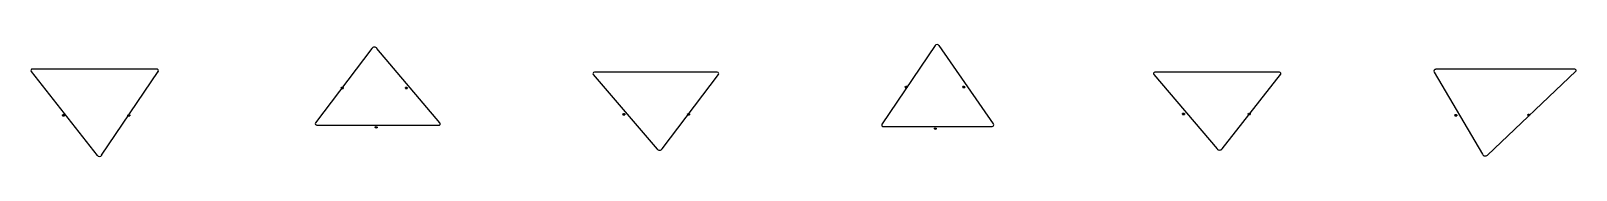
# Model space of a CAD drawing. Header units: metres. Extents: x -1 to 145, y -1 to 19.
# Drawn here: x 128.3 to 144.83, y 5.38 to 6.58 of the extents above; entities that cross this region are included whole.
import ezdxf

# ---------------------------------------------------------------- set-up
doc = ezdxf.new("R2010")
doc.units = ezdxf.units.M
doc.layers.add('LABELS', color=1, linetype='CONTINUOUS')
doc.layers.add('SHAPES', color=3, linetype='CONTINUOUS')

msp = doc.modelspace()

# ---------------------------------------------------------------- linework, layer by layer
at = {"layer": 'LABELS'}
for p, q in [((131.625, 6.12), (131.62, 6.115)), ((131.62, 6.115), (131.625, 6.12)), ((131.62, 6.115), (131.62, 6.12)), ((131.62, 6.115), (131.625, 6.12)), ((131.62, 6.115), (131.62, 6.12)), ((131.636, 6.12), (131.625, 6.12)), ((131.625, 6.12), (131.636, 6.12)), ((131.625, 6.12), (131.636, 6.12)), ((131.641, 6.109), (131.625, 6.12)), ((131.625, 6.12), (131.625, 6.109)), ((131.641, 6.109), (131.625, 6.12)), ((131.625, 6.12), (131.625, 6.109)), ((131.63, 6.12), (131.63, 6.109)), ((131.63, 6.12), (131.63, 6.109)), ((131.641, 6.115), (131.636, 6.12)), ((131.636, 6.12), (131.641, 6.115)), ((131.636, 6.12), (131.641, 6.115)), ((131.641, 6.12), (131.641, 6.109)), ((131.641, 6.12), (131.641, 6.109)), ((132.313, 6.119), (132.308, 6.114)), ((132.308, 6.114), (132.313, 6.119)), ((132.308, 6.114), (132.308, 6.119)), ((132.308, 6.114), (132.313, 6.119)), ((132.323, 6.119), (132.308, 6.119)), ((132.308, 6.119), (132.308, 6.114)), ((132.323, 6.119), (132.313, 6.119)), ((132.313, 6.119), (132.323, 6.119)), ((132.313, 6.119), (132.323, 6.119)), ((132.328, 6.109), (132.313, 6.119)), ((132.313, 6.119), (132.313, 6.109)), ((132.328, 6.109), (132.313, 6.119)), ((132.313, 6.119), (132.313, 6.109)), ((132.318, 6.119), (132.318, 6.109)), ((132.318, 6.119), (132.318, 6.109)), ((132.323, 6.114), (132.318, 6.119)), ((132.328, 6.114), (132.323, 6.119)), ((132.323, 6.119), (132.328, 6.114)), ((132.323, 6.119), (132.328, 6.114)), ((132.328, 6.114), (132.323, 6.119)), ((132.328, 6.119), (132.328, 6.109)), ((137.655, 6.124), (137.654, 6.129)), ((137.655, 6.124), (137.654, 6.129)), ((137.66, 6.129), (137.655, 6.124)), ((137.655, 6.124), (137.66, 6.129)), ((137.655, 6.124), (137.66, 6.129)), ((137.655, 6.124), (137.655, 6.119)), ((137.66, 6.119), (137.655, 6.124)), ((137.66, 6.119), (137.655, 6.124)), ((137.66, 6.119), (137.655, 6.124)), ((137.66, 6.119), (137.655, 6.124)), ((137.655, 6.119), (137.676, 6.12)), ((137.655, 6.119), (137.676, 6.12)), ((137.67, 6.13), (137.66, 6.129)), ((137.66, 6.129), (137.67, 6.13)), ((137.66, 6.129), (137.67, 6.13)), ((137.676, 6.12), (137.66, 6.129)), ((137.66, 6.129), (137.66, 6.119)), ((137.676, 6.12), (137.66, 6.129)), ((137.66, 6.129), (137.66, 6.119)), ((137.66, 6.124), (137.671, 6.12)), ((137.66, 6.124), (137.671, 6.12)), ((137.671, 6.12), (137.66, 6.119)), ((137.671, 6.12), (137.66, 6.119)), ((137.671, 6.12), (137.66, 6.119)), ((137.671, 6.12), (137.66, 6.119)), ((137.665, 6.13), (137.666, 6.119)), ((137.665, 6.13), (137.666, 6.119)), ((137.676, 6.125), (137.67, 6.13)), ((137.67, 6.13), (137.676, 6.125)), ((137.67, 6.13), (137.676, 6.125)), ((137.675, 6.13), (137.67, 6.13)), ((137.67, 6.13), (137.671, 6.12)), ((137.676, 6.12), (137.67, 6.125)), ((137.67, 6.125), (137.671, 6.12)), ((137.676, 6.125), (137.671, 6.12)), ((137.676, 6.125), (137.671, 6.12)), ((137.675, 6.13), (137.676, 6.12)), ((137.676, 6.12), (137.675, 6.13)), ((137.676, 6.12), (137.676, 6.125)), ((138.28, 6.13), (138.27, 6.129)), ((138.275, 6.129), (138.27, 6.124)), ((138.27, 6.124), (138.275, 6.129)), ((138.27, 6.124), (138.27, 6.129)), ((138.27, 6.124), (138.275, 6.129)), ((138.27, 6.129), (138.27, 6.118)), ((138.27, 6.124), (138.27, 6.118)), ((138.276, 6.119), (138.27, 6.124)), ((138.276, 6.119), (138.27, 6.124)), ((138.276, 6.119), (138.27, 6.124)), ((138.27, 6.118), (138.291, 6.12)), ((138.27, 6.118), (138.291, 6.12)), ((138.27, 6.118), (138.281, 6.119)), ((138.285, 6.13), (138.275, 6.129)), ((138.275, 6.129), (138.285, 6.13)), ((138.275, 6.129), (138.285, 6.13)), ((138.291, 6.12), (138.275, 6.129)), ((138.275, 6.129), (138.276, 6.119)), ((138.291, 6.12), (138.275, 6.129)), ((138.275, 6.129), (138.276, 6.119)), ((138.275, 6.124), (138.286, 6.12)), ((138.275, 6.124), (138.286, 6.12)), ((138.286, 6.12), (138.276, 6.119)), ((138.286, 6.12), (138.276, 6.119)), ((138.286, 6.12), (138.276, 6.119)), ((138.28, 6.13), (138.281, 6.119)), ((138.28, 6.13), (138.281, 6.119)), ((138.286, 6.12), (138.28, 6.13)), ((138.281, 6.119), (138.285, 6.13)), ((138.291, 6.125), (138.285, 6.13)), ((138.285, 6.13), (138.291, 6.125)), ((138.285, 6.13), (138.291, 6.125)), ((138.285, 6.13), (138.29, 6.13)), ((138.291, 6.125), (138.286, 6.12)), ((138.291, 6.12), (138.286, 6.125)), ((138.286, 6.125), (138.286, 6.12)), ((138.291, 6.125), (138.286, 6.12)), ((138.291, 6.12), (138.286, 6.12)), ((138.29, 6.13), (138.291, 6.12)), ((138.29, 6.13), (138.291, 6.12)), ((138.291, 6.12), (138.291, 6.125)), ((131.62, 6.115), (131.62, 6.109)), ((131.625, 6.109), (131.62, 6.115)), ((131.625, 6.109), (131.62, 6.115)), ((131.625, 6.109), (131.62, 6.115)), ((131.625, 6.109), (131.62, 6.115)), ((131.62, 6.109), (131.641, 6.109)), ((131.62, 6.109), (131.641, 6.109)), ((131.625, 6.115), (131.636, 6.109)), ((131.625, 6.115), (131.636, 6.109)), ((131.636, 6.109), (131.625, 6.109)), ((131.636, 6.109), (131.625, 6.109)), ((131.636, 6.109), (131.625, 6.109)), ((131.636, 6.109), (131.625, 6.109)), ((131.641, 6.115), (131.636, 6.109)), ((131.641, 6.109), (131.636, 6.115)), ((131.636, 6.115), (131.636, 6.109)), ((131.641, 6.115), (131.636, 6.109)), ((131.641, 6.109), (131.636, 6.115)), ((131.636, 6.115), (131.636, 6.109)), ((131.641, 6.109), (131.641, 6.115)), ((132.308, 6.114), (132.308, 6.109)), ((132.313, 6.109), (132.308, 6.114)), ((132.313, 6.109), (132.308, 6.114)), ((132.313, 6.109), (132.308, 6.114)), ((132.308, 6.114), (132.313, 6.109)), ((132.308, 6.109), (132.328, 6.109)), ((132.308, 6.109), (132.328, 6.109)), ((132.313, 6.114), (132.323, 6.109)), ((132.313, 6.114), (132.323, 6.109)), ((132.323, 6.109), (132.313, 6.109)), ((132.323, 6.109), (132.313, 6.109)), ((132.323, 6.109), (132.313, 6.109)), ((132.313, 6.109), (132.323, 6.109)), ((132.328, 6.114), (132.323, 6.109)), ((132.328, 6.109), (132.323, 6.114)), ((132.323, 6.114), (132.323, 6.109)), ((132.328, 6.114), (132.323, 6.109)), ((132.323, 6.109), (132.323, 6.114)), ((132.328, 6.109), (132.328, 6.114)), ((132.328, 6.109), (132.328, 6.114)), ((128.645, 5.827), (128.64, 5.822)), ((128.64, 5.822), (128.645, 5.827)), ((128.64, 5.822), (128.64, 5.827)), ((128.64, 5.822), (128.645, 5.827)), ((128.656, 5.817), (128.64, 5.827)), ((128.64, 5.827), (128.64, 5.817)), ((128.64, 5.822), (128.64, 5.817)), ((128.645, 5.817), (128.64, 5.822)), ((128.645, 5.817), (128.64, 5.822)), ((128.645, 5.817), (128.64, 5.822)), ((128.64, 5.817), (128.661, 5.817)), ((128.64, 5.817), (128.661, 5.817)), ((128.656, 5.827), (128.645, 5.827)), ((128.645, 5.827), (128.656, 5.827)), ((128.645, 5.827), (128.656, 5.827)), ((128.661, 5.817), (128.645, 5.827)), ((128.645, 5.827), (128.645, 5.817)), ((128.661, 5.817), (128.645, 5.827)), ((128.645, 5.827), (128.645, 5.817)), ((128.645, 5.822), (128.656, 5.817)), ((128.645, 5.822), (128.656, 5.817)), ((128.656, 5.817), (128.645, 5.817)), ((128.656, 5.817), (128.645, 5.817)), ((128.656, 5.817), (128.645, 5.817)), ((128.65, 5.827), (128.65, 5.817)), ((128.65, 5.827), (128.65, 5.817)), ((128.661, 5.822), (128.656, 5.827)), ((128.656, 5.827), (128.661, 5.822)), ((128.656, 5.827), (128.661, 5.822)), ((128.661, 5.822), (128.656, 5.817)), ((128.661, 5.817), (128.656, 5.822)), ((128.656, 5.822), (128.656, 5.817)), ((128.661, 5.822), (128.656, 5.817)), ((128.661, 5.817), (128.656, 5.817)), ((128.661, 5.827), (128.661, 5.817)), ((128.661, 5.827), (128.661, 5.817)), ((128.661, 5.817), (128.661, 5.822)), ((129.344, 5.827), (129.339, 5.822)), ((129.339, 5.822), (129.344, 5.827)), ((129.339, 5.822), (129.339, 5.827)), ((129.339, 5.822), (129.344, 5.827)), ((129.339, 5.822), (129.339, 5.827)), ((129.339, 5.827), (129.339, 5.816)), ((129.339, 5.822), (129.339, 5.816)), ((129.344, 5.816), (129.339, 5.822)), ((129.344, 5.816), (129.339, 5.822)), ((129.344, 5.816), (129.339, 5.822)), ((129.36, 5.822), (129.339, 5.822)), ((129.339, 5.816), (129.36, 5.816)), ((129.339, 5.816), (129.36, 5.816)), ((129.354, 5.827), (129.344, 5.827)), ((129.344, 5.827), (129.354, 5.827)), ((129.344, 5.827), (129.354, 5.827)), ((129.36, 5.816), (129.344, 5.827)), ((129.344, 5.827), (129.344, 5.816)), ((129.36, 5.816), (129.344, 5.827)), ((129.344, 5.827), (129.344, 5.816)), ((129.344, 5.822), (129.354, 5.816)), ((129.344, 5.822), (129.354, 5.816)), ((129.354, 5.816), (129.344, 5.816)), ((129.354, 5.816), (129.344, 5.816)), ((129.354, 5.816), (129.344, 5.816)), ((129.349, 5.827), (129.349, 5.816)), ((129.349, 5.827), (129.349, 5.816)), ((129.36, 5.822), (129.354, 5.827)), ((129.354, 5.827), (129.36, 5.822)), ((129.354, 5.827), (129.36, 5.822)), ((129.354, 5.827), (129.36, 5.822)), ((129.36, 5.822), (129.354, 5.816)), ((129.36, 5.816), (129.354, 5.822)), ((129.354, 5.822), (129.354, 5.816)), ((129.36, 5.822), (129.354, 5.816)), ((129.36, 5.827), (129.36, 5.816)), ((129.36, 5.816), (129.36, 5.822)), ((134.639, 5.839), (134.634, 5.834)), ((134.634, 5.834), (134.639, 5.839)), ((134.634, 5.834), (134.634, 5.839)), ((134.634, 5.834), (134.639, 5.839)), ((134.634, 5.834), (134.634, 5.829)), ((134.639, 5.829), (134.634, 5.834)), ((134.639, 5.829), (134.634, 5.834)), ((134.639, 5.829), (134.634, 5.834)), ((134.634, 5.829), (134.655, 5.829)), ((134.634, 5.829), (134.655, 5.829)), ((134.634, 5.829), (134.655, 5.829)), ((134.65, 5.839), (134.639, 5.839)), ((134.639, 5.839), (134.65, 5.839)), ((134.639, 5.839), (134.65, 5.839)), ((134.655, 5.829), (134.639, 5.839)), ((134.639, 5.839), (134.639, 5.829)), ((134.655, 5.829), (134.639, 5.839)), ((134.639, 5.839), (134.639, 5.829)), ((134.655, 5.829), (134.639, 5.839)), ((134.639, 5.839), (134.639, 5.829)), ((134.639, 5.834), (134.65, 5.829)), ((134.639, 5.834), (134.65, 5.829)), ((134.65, 5.829), (134.639, 5.829)), ((134.65, 5.829), (134.639, 5.829)), ((134.65, 5.829), (134.639, 5.829)), ((134.644, 5.839), (134.644, 5.829)), ((134.644, 5.839), (134.644, 5.829)), ((134.655, 5.834), (134.65, 5.839)), ((134.65, 5.839), (134.655, 5.834)), ((134.65, 5.839), (134.655, 5.834)), ((134.655, 5.834), (134.65, 5.829)), ((134.655, 5.829), (134.65, 5.834)), ((134.65, 5.834), (134.65, 5.829)), ((134.655, 5.834), (134.65, 5.829)), ((134.655, 5.839), (134.655, 5.829)), ((134.655, 5.829), (134.655, 5.834)), ((135.331, 5.839), (135.326, 5.834)), ((135.326, 5.834), (135.331, 5.839)), ((135.326, 5.834), (135.326, 5.839)), ((135.326, 5.834), (135.331, 5.839)), ((135.326, 5.834), (135.326, 5.839)), ((135.326, 5.834), (135.326, 5.828)), ((135.331, 5.828), (135.326, 5.834)), ((135.331, 5.828), (135.326, 5.834)), ((135.331, 5.828), (135.326, 5.834)), ((135.331, 5.828), (135.326, 5.834)), ((135.326, 5.828), (135.347, 5.828)), ((135.326, 5.828), (135.347, 5.828)), ((135.342, 5.839), (135.331, 5.839)), ((135.331, 5.839), (135.342, 5.839)), ((135.331, 5.839), (135.342, 5.839)), ((135.347, 5.828), (135.331, 5.839)), ((135.331, 5.839), (135.331, 5.828)), ((135.347, 5.828), (135.331, 5.839)), ((135.331, 5.839), (135.331, 5.828)), ((135.331, 5.834), (135.342, 5.828)), ((135.331, 5.834), (135.342, 5.828)), ((135.342, 5.828), (135.331, 5.828)), ((135.342, 5.828), (135.331, 5.828)), ((135.342, 5.828), (135.331, 5.828)), ((135.342, 5.828), (135.331, 5.828)), ((135.337, 5.839), (135.337, 5.828)), ((135.337, 5.839), (135.337, 5.828)), ((135.347, 5.834), (135.342, 5.839)), ((135.342, 5.839), (135.347, 5.834)), ((135.342, 5.839), (135.347, 5.834)), ((135.347, 5.834), (135.342, 5.828)), ((135.347, 5.828), (135.342, 5.834)), ((135.342, 5.834), (135.342, 5.828)), ((135.347, 5.834), (135.342, 5.828)), ((135.347, 5.828), (135.342, 5.834)), ((135.342, 5.834), (135.342, 5.828)), ((135.347, 5.839), (135.347, 5.828)), ((135.347, 5.839), (135.347, 5.828)), ((135.347, 5.828), (135.347, 5.834)), ((140.627, 5.841), (140.622, 5.836)), ((140.622, 5.836), (140.627, 5.841)), ((140.622, 5.836), (140.622, 5.841)), ((140.622, 5.836), (140.627, 5.841)), ((140.638, 5.841), (140.622, 5.841)), ((140.622, 5.841), (140.622, 5.836)), ((140.622, 5.836), (140.622, 5.83)), ((140.627, 5.83), (140.622, 5.836)), ((140.627, 5.83), (140.622, 5.836)), ((140.627, 5.83), (140.622, 5.836)), ((140.622, 5.836), (140.627, 5.83)), ((140.622, 5.83), (140.643, 5.83)), ((140.622, 5.83), (140.643, 5.83)), ((140.638, 5.841), (140.627, 5.841)), ((140.627, 5.841), (140.638, 5.841)), ((140.627, 5.841), (140.638, 5.841)), ((140.643, 5.83), (140.627, 5.841)), ((140.627, 5.841), (140.627, 5.83)), ((140.643, 5.83), (140.627, 5.841)), ((140.627, 5.841), (140.627, 5.83)), ((140.627, 5.836), (140.638, 5.83)), ((140.627, 5.836), (140.638, 5.83)), ((140.638, 5.83), (140.627, 5.83)), ((140.638, 5.83), (140.627, 5.83)), ((140.638, 5.83), (140.627, 5.83)), ((140.627, 5.83), (140.638, 5.83)), ((140.632, 5.841), (140.632, 5.83)), ((140.632, 5.841), (140.632, 5.83)), ((140.638, 5.836), (140.632, 5.841)), ((140.643, 5.836), (140.638, 5.841)), ((140.638, 5.841), (140.643, 5.836)), ((140.638, 5.841), (140.643, 5.836)), ((140.643, 5.836), (140.638, 5.841)), ((140.643, 5.836), (140.638, 5.83)), ((140.643, 5.83), (140.638, 5.836)), ((140.638, 5.836), (140.638, 5.83)), ((140.643, 5.836), (140.638, 5.83)), ((140.638, 5.83), (140.638, 5.836)), ((140.643, 5.841), (140.643, 5.83)), ((140.643, 5.83), (140.643, 5.836)), ((140.643, 5.83), (140.643, 5.836)), ((141.329, 5.84), (141.324, 5.835)), ((141.324, 5.835), (141.329, 5.84)), ((141.324, 5.835), (141.324, 5.84)), ((141.324, 5.835), (141.329, 5.84)), ((141.324, 5.835), (141.324, 5.84)), ((141.324, 5.835), (141.324, 5.83)), ((141.329, 5.83), (141.324, 5.835)), ((141.329, 5.83), (141.324, 5.835)), ((141.329, 5.83), (141.324, 5.835)), ((141.329, 5.83), (141.324, 5.835)), ((141.324, 5.83), (141.345, 5.83)), ((141.324, 5.83), (141.345, 5.83)), ((141.339, 5.841), (141.329, 5.84)), ((141.329, 5.84), (141.339, 5.841)), ((141.329, 5.84), (141.339, 5.841)), ((141.345, 5.83), (141.329, 5.84)), ((141.329, 5.84), (141.329, 5.83)), ((141.345, 5.83), (141.329, 5.84)), ((141.329, 5.84), (141.329, 5.83)), ((141.329, 5.835), (141.339, 5.83)), ((141.329, 5.835), (141.339, 5.83)), ((141.339, 5.83), (141.329, 5.83)), ((141.339, 5.83), (141.329, 5.83)), ((141.339, 5.83), (141.329, 5.83)), ((141.339, 5.83), (141.329, 5.83)), ((141.334, 5.84), (141.334, 5.83)), ((141.334, 5.84), (141.334, 5.83)), ((141.345, 5.835), (141.339, 5.841)), ((141.339, 5.841), (141.345, 5.835)), ((141.339, 5.841), (141.345, 5.835)), ((141.345, 5.841), (141.339, 5.841)), ((141.339, 5.841), (141.339, 5.83)), ((141.345, 5.835), (141.339, 5.83)), ((141.345, 5.83), (141.339, 5.835)), ((141.339, 5.835), (141.339, 5.83)), ((141.345, 5.835), (141.339, 5.83)), ((141.345, 5.841), (141.345, 5.83)), ((141.345, 5.83), (141.345, 5.841)), ((141.345, 5.83), (141.345, 5.835)), ((143.539, 5.828), (143.534, 5.823)), ((143.534, 5.823), (143.539, 5.828)), ((143.534, 5.823), (143.534, 5.828)), ((143.534, 5.823), (143.539, 5.828)), ((143.545, 5.828), (143.534, 5.828)), ((143.534, 5.828), (143.534, 5.818)), ((143.534, 5.823), (143.534, 5.818)), ((143.539, 5.818), (143.534, 5.823)), ((143.539, 5.818), (143.534, 5.823)), ((143.539, 5.818), (143.534, 5.823)), ((143.534, 5.818), (143.555, 5.818)), ((143.534, 5.818), (143.555, 5.818)), ((143.534, 5.818), (143.545, 5.818)), ((143.55, 5.828), (143.539, 5.828)), ((143.539, 5.828), (143.55, 5.828)), ((143.539, 5.828), (143.55, 5.828)), ((143.555, 5.818), (143.539, 5.828)), ((143.539, 5.828), (143.539, 5.818)), ((143.555, 5.818), (143.539, 5.828)), ((143.539, 5.828), (143.539, 5.818)), ((143.539, 5.823), (143.55, 5.818)), ((143.539, 5.823), (143.55, 5.818)), ((143.55, 5.818), (143.539, 5.818)), ((143.55, 5.818), (143.539, 5.818)), ((143.55, 5.818), (143.539, 5.818)), ((143.545, 5.828), (143.545, 5.818)), ((143.545, 5.828), (143.545, 5.818)), ((143.55, 5.818), (143.545, 5.828)), ((143.545, 5.818), (143.55, 5.828)), ((143.555, 5.823), (143.55, 5.828)), ((143.55, 5.828), (143.555, 5.823)), ((143.55, 5.828), (143.555, 5.823)), ((143.55, 5.828), (143.555, 5.828)), ((143.555, 5.823), (143.55, 5.818)), ((143.555, 5.818), (143.55, 5.823)), ((143.55, 5.823), (143.55, 5.818)), ((143.555, 5.823), (143.55, 5.818)), ((143.555, 5.818), (143.55, 5.818)), ((143.555, 5.828), (143.555, 5.818)), ((143.555, 5.828), (143.555, 5.818)), ((143.555, 5.818), (143.555, 5.823)), ((144.319, 5.83), (144.313, 5.825)), ((144.313, 5.825), (144.319, 5.83)), ((144.313, 5.825), (144.313, 5.83)), ((144.313, 5.825), (144.319, 5.83)), ((144.313, 5.825), (144.313, 5.82)), ((144.319, 5.82), (144.313, 5.825)), ((144.319, 5.82), (144.313, 5.825)), ((144.319, 5.82), (144.313, 5.825)), ((144.329, 5.82), (144.313, 5.825)), ((144.313, 5.82), (144.334, 5.82)), ((144.313, 5.82), (144.334, 5.82)), ((144.329, 5.83), (144.319, 5.83)), ((144.319, 5.83), (144.329, 5.83)), ((144.319, 5.83), (144.329, 5.83)), ((144.334, 5.82), (144.319, 5.83)), ((144.319, 5.83), (144.319, 5.82)), ((144.334, 5.82), (144.319, 5.83)), ((144.319, 5.83), (144.319, 5.82)), ((144.319, 5.825), (144.329, 5.82)), ((144.319, 5.825), (144.329, 5.82)), ((144.329, 5.82), (144.319, 5.82)), ((144.329, 5.82), (144.319, 5.82)), ((144.329, 5.82), (144.319, 5.82)), ((144.324, 5.83), (144.324, 5.82)), ((144.324, 5.83), (144.324, 5.82)), ((144.334, 5.825), (144.329, 5.83)), ((144.329, 5.83), (144.334, 5.825)), ((144.329, 5.83), (144.334, 5.825)), ((144.329, 5.83), (144.334, 5.83)), ((144.334, 5.825), (144.329, 5.82)), ((144.334, 5.82), (144.329, 5.825)), ((144.329, 5.825), (144.329, 5.82)), ((144.334, 5.825), (144.329, 5.82)), ((144.334, 5.82), (144.329, 5.82)), ((144.334, 5.83), (144.334, 5.82)), ((144.334, 5.83), (144.334, 5.82)), ((144.334, 5.82), (144.334, 5.825)), ((131.983, 5.692), (131.988, 5.698)), ((131.983, 5.692), (131.988, 5.698)), ((131.983, 5.692), (131.983, 5.698)), ((131.998, 5.687), (131.983, 5.698)), ((131.983, 5.698), (131.983, 5.687)), ((131.983, 5.692), (131.983, 5.698)), ((131.983, 5.698), (131.983, 5.687)), ((131.988, 5.687), (131.983, 5.692)), ((131.988, 5.687), (131.983, 5.692)), ((131.988, 5.687), (131.983, 5.692)), ((132.004, 5.692), (131.983, 5.692)), ((131.998, 5.698), (131.988, 5.687)), ((131.988, 5.698), (131.998, 5.698)), ((131.988, 5.692), (131.998, 5.687)), ((131.998, 5.687), (131.988, 5.687)), ((131.998, 5.687), (131.988, 5.687)), ((131.993, 5.698), (131.993, 5.687)), ((132.004, 5.692), (131.998, 5.698)), ((131.998, 5.698), (132.004, 5.692)), ((131.998, 5.698), (132.004, 5.692)), ((131.998, 5.687), (132.004, 5.692)), ((132.004, 5.692), (131.998, 5.687)), ((132.004, 5.687), (131.998, 5.692)), ((131.998, 5.692), (131.998, 5.687)), ((132.004, 5.687), (131.998, 5.687)), ((132.004, 5.698), (132.004, 5.687)), ((132.004, 5.698), (132.004, 5.687)), ((137.966, 5.679), (137.971, 5.685)), ((137.966, 5.679), (137.971, 5.685)), ((137.966, 5.679), (137.966, 5.684)), ((137.982, 5.675), (137.966, 5.684)), ((137.966, 5.684), (137.966, 5.674)), ((137.982, 5.675), (137.966, 5.684)), ((137.966, 5.684), (137.966, 5.674)), ((137.972, 5.674), (137.966, 5.679)), ((137.972, 5.674), (137.966, 5.679)), ((137.972, 5.674), (137.966, 5.679)), ((137.971, 5.685), (137.981, 5.685)), ((137.971, 5.679), (137.982, 5.675)), ((137.981, 5.685), (137.972, 5.674)), ((137.982, 5.675), (137.972, 5.674)), ((137.982, 5.675), (137.972, 5.674)), ((137.976, 5.685), (137.977, 5.675)), ((137.987, 5.681), (137.981, 5.685)), ((137.981, 5.685), (137.987, 5.681)), ((137.982, 5.675), (137.987, 5.681)), ((137.987, 5.681), (137.982, 5.675)), ((137.987, 5.675), (137.982, 5.68)), ((137.982, 5.68), (137.982, 5.675)), ((137.987, 5.675), (137.982, 5.675)), ((137.987, 5.675), (137.982, 5.675)), ((137.986, 5.686), (137.987, 5.675)), ((137.986, 5.686), (137.987, 5.675)), ((137.986, 5.686), (137.987, 5.675))]:
    msp.add_line(p, q, dxfattribs=at)
at = {"layer": 'SHAPES'}
for p, q in [((131.948, 6.537), (131.347, 5.743)), ((132.677, 5.741), (132.003, 6.538)), ((137.973, 6.567), (137.406, 5.73)), ((138.598, 5.73), (138.018, 6.567)), ((128.305, 6.291), (129.01, 5.394)), ((129.647, 6.317), (128.317, 6.317)), ((129.058, 5.396), (129.662, 6.289)), ((135.643, 6.283), (134.329, 6.283)), ((141.657, 6.283), (140.324, 6.283)), ((143.313, 6.283), (143.828, 5.406)), ((144.819, 6.314), (143.331, 6.314)), ((143.882, 5.398), (144.827, 6.293)), ((134.317, 6.259), (134.999, 5.462)), ((135.054, 5.464), (135.657, 6.257)), ((140.313, 6.258), (140.99, 5.464)), ((141.046, 5.465), (141.67, 6.257)), ((131.36, 5.716), (132.665, 5.716)), ((137.421, 5.702), (138.584, 5.702))]:
    msp.add_line(p, q, dxfattribs=at)
for centre, radius, start, end in [((131.976, 6.516), 0.0347, -319.7826, -217.1619), ((137.995, 6.551), 0.0271, -325.2498, -214.1367), ((128.317, 6.301), 0.0162, -270, -141.8195), ((129.647, 6.299), 0.0184, -34.0674, 90), ((134.329, 6.268), 0.015, -270, -139.4335), ((135.643, 6.267), 0.0167, -37.2368, 90), ((140.324, 6.268), 0.015, -270, -139.5443), ((141.657, 6.266), 0.0161, -38.2603, 90), ((143.331, 6.293), 0.0206, -270, -149.5676), ((144.819, 6.302), 0.0122, -406.581, -270), ((131.36, 5.733), 0.0167, -217.1619, -90), ((132.665, 5.731), 0.0151, -90, 40.2174), ((137.421, 5.72), 0.0184, -214.1367, -90), ((138.584, 5.72), 0.018, -90, 34.7502), ((135.026, 5.485), 0.0352, -139.4335, -37.2368), ((141.017, 5.487), 0.0361, -139.5443, -38.2603), ((129.034, 5.413), 0.0299, -141.8195, -34.0674), ((143.858, 5.423), 0.0344, -149.5676, -46.581)]:
    msp.add_arc(centre, radius, start, end, dxfattribs=at)

doc.saveas('drawing.dxf')
